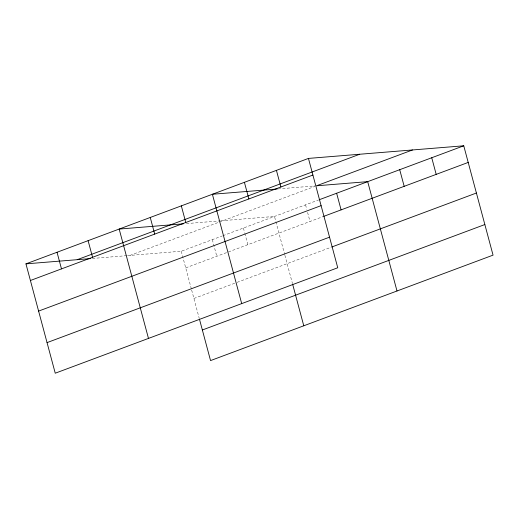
<?xml version="1.0" encoding="UTF-8"?>
<svg xmlns="http://www.w3.org/2000/svg" width="519" height="519" viewBox="0 0 519 519"><rect width="100%" height="100%" fill="white"/><g stroke="black" fill="none" stroke-linecap="round" stroke-linejoin="round"><path stroke-width="0.39" stroke-dasharray="2.6 1.95" d="M130.003 255.4L218.681 222.301M219.44 222.022L314.936 186.373M127.603 255.595L181.254 251.235L222.184 235.963M222.936 235.678L318.439 200.029M185.711 267.869L322.896 216.67M193.911 298.47L236.353 282.628M237.112 282.342L331.09 247.265M278.048 188.929L314.851 185.938M186.425 223.598L220.03 220.867M220.828 220.802L274.48 216.442L275.693 220.977M92.401 258.456L126.805 255.659M305.555 204.843L306.768 209.378M307.579 212.401L310.012 221.477M275.894 221.73L284.672 254.492M284.879 255.257L292.489 283.659M243.405 228.042L244.618 232.577M244.819 233.329L247.861 244.676M212.329 239.635L216.786 256.276M181.254 251.235L191.453 289.291M191.654 290.056L199.264 318.458"/><path stroke-width="0.78" d="M308.448 158.412L337.746 267.765L55.248 373.206L25.95 263.86L308.448 158.412L463.752 145.794L493.05 255.14L210.552 360.588L199.471 319.224M77.201 259.695L359.693 154.247M30.407 280.494L312.905 175.046M412.501 149.959L316.454 185.808L367.699 181.644L397.003 290.99M319.198 199.75L463.752 145.794M38.607 311.089L321.099 205.641M323.655 216.384L468.209 162.428M47.054 342.611L329.546 237.17M331.849 246.979L476.403 193.023M202.358 329.993L484.85 224.545M277.25 188.994L212.394 194.262L241.698 303.615M183.226 223.858L119.175 229.061L148.473 338.414M25.95 263.86L90.799 258.585M431.737 157.744L436.194 174.378M399.714 169.694L404.178 186.327M336.63 193.243L341.087 209.877M276.432 170.362L280.889 186.996M292.697 284.431L303.777 325.789M244.41 182.312L248.873 198.946M181.326 205.861L185.783 222.495M150.251 217.461L154.707 234.095M88.1 240.66L92.557 257.294M57.025 252.26L61.482 268.894"/></g></svg>
